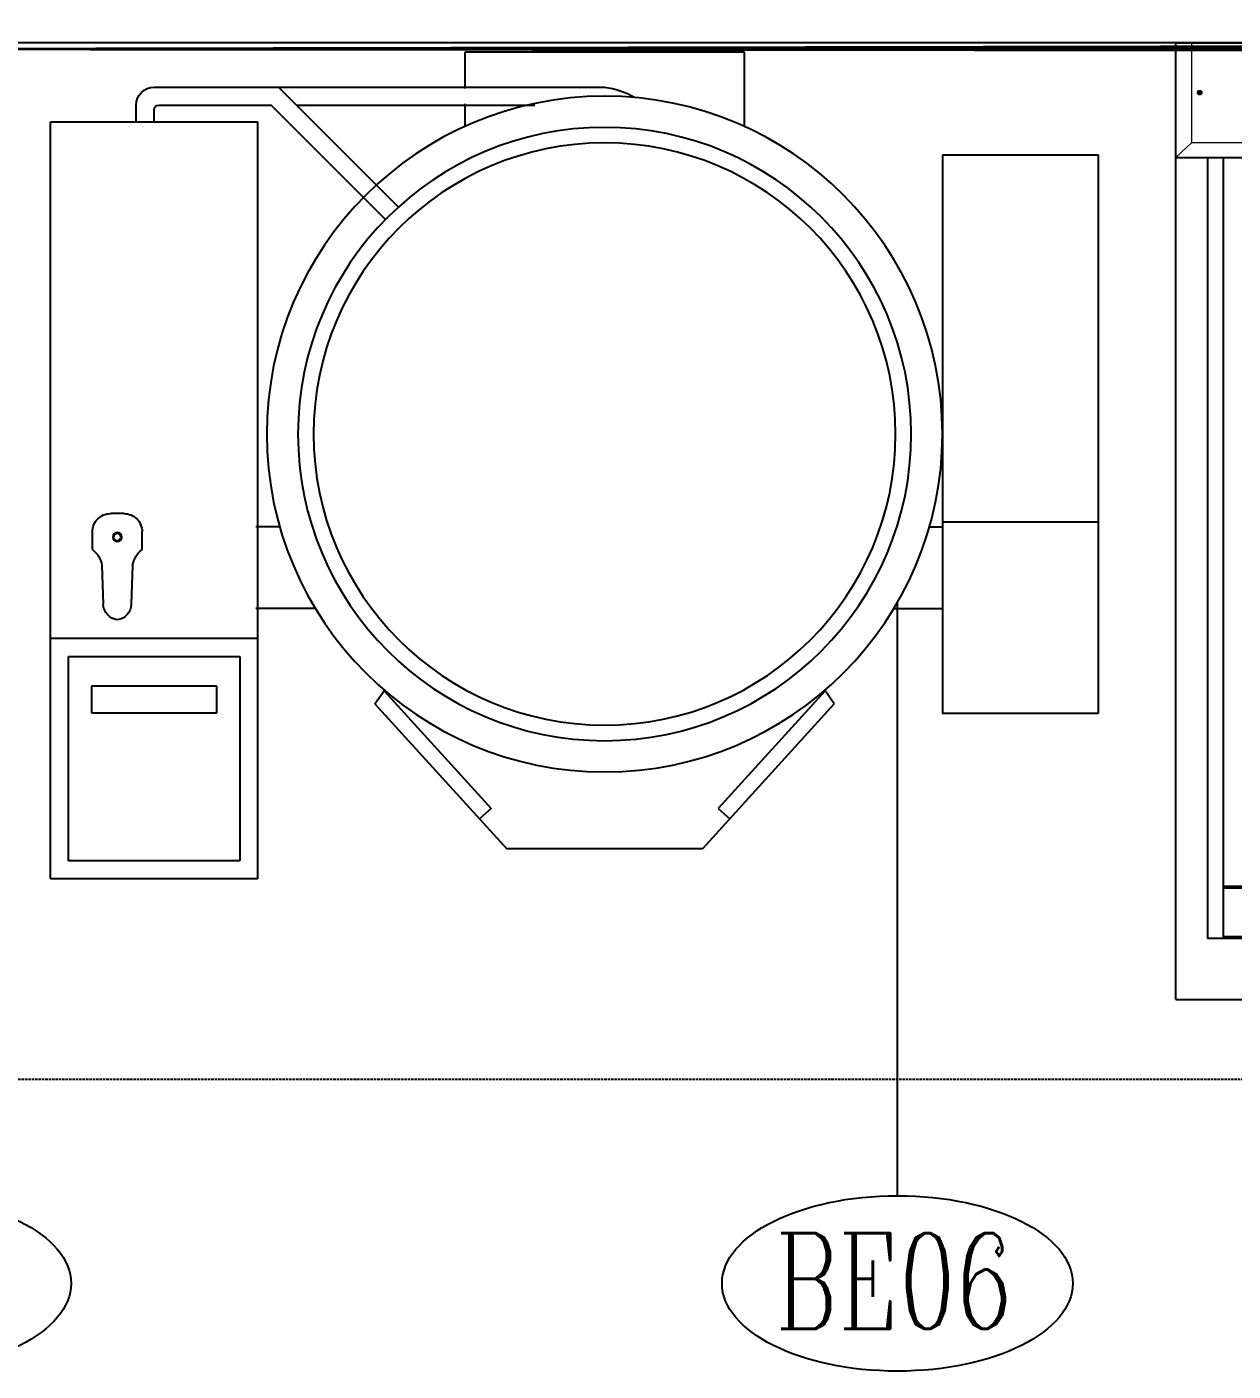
# Model space of a CAD drawing. Extents: x -12047294 to -5625356, y -1456591 to -622873.
# Drawn here: x -6034199 to -6032686, y -719289 to -717603 of the extents above; entities that cross this region are included whole.
import ezdxf

# ---------------------------------------------------------------- set-up
doc = ezdxf.new("R2010")
doc.units = 0
doc.header["$LTSCALE"] = 10
doc.header["$MEASUREMENT"] = 0
doc.linetypes.add('_DASH', pattern=[0.425, 0.3, -0.125])
for name, color, linetype in [('A-WALL', 2, 'Continuous'), ('EQUIP', 1, 'Continuous'), ('Iteam', 4, 'Continuous')]:
    doc.layers.add(name, color=color, linetype=linetype)
doc.styles.add('SHZF-注释', font='romanc.shx', dxfattribs={"width": 0.8, "bigfont": 'shzf-hz.shx'})

# ---------------------------------------------------------------- blocks, each defined once
blk = doc.blocks.new('A$C293A612F')
at = {"layer": 'EQUIP'}
for p, q in [((2200.000273391605, 1199.999785408377), (0.0002733916044235, 1199.999785423279)), ((2200.000273391605, 1199.999785423279), (2200.000273391605, -0.0002145767211914)), ((39.53826590627432, 1123.199785426259), (2160.462280876934, 1123.199785396457)), ((2140.000273391605, 1123.199785426259), (2140.000273391605, 143.9997854232788)), ((2160.462280876934, 143.9997854232788), (2160.462280876934, 1123.199785426259)), ((2140.000273391605, 1057.919785425067), (60.00027339160443, 1057.919785425067)), ((2200.000273391605, 143.9997854232788), (0.0002733916044235, 143.9997854232788)), ((2200.000273391605, -0.0002145767211914), (0.0002733916044235, -0.0002145767211914))]:
    blk.add_line(p, q, dxfattribs=at)
at = {"layer": 'EQUIP', "color": 8}
for p, q in [((60.00027339160443, 1121.279785424471), (2140.000273391605, 1121.279785424471)), ((2140.000273391605, 1059.839785397053), (60.00027339160443, 1059.839785426855)), ((2168.050783649087, 62.87978541851042), (2169.000273391604, 62.87978541851042)), ((2168.050783649087, 61.91978542506696), (2169.000273391604, 61.91978542506696)), ((2169.500273391605, 63.35978542268276), (2169.500273391605, 64.27129557728767)), ((2169.500273391605, 60.52827526628971), (2169.500273391605, 61.43978542089462)), ((2170.500273391605, 63.35978542268276), (2170.500273391605, 64.27129557728767)), ((2170.500273391605, 60.52827526628971), (2170.500273391605, 61.43978542089462)), ((2171.000273391605, 62.87978541851042), (2171.949763134122, 62.87978541851042)), ((2171.000273391605, 61.91978542506696), (2171.949763134122, 61.91978542506696))]:
    blk.add_line(p, q, dxfattribs=at)
at = {"layer": 'EQUIP', "lineweight": 15}
for q in [(2200.000273391605, 143.9997854232788), (20.00027339160443, 124.7997854202985), (2180.000273391605, -0.0002145767211914)]:
    blk.add_line((2180.000273391605, 124.7997854202985), q, dxfattribs=at)
at = {"layer": 'EQUIP', "color": 8}
for centre, major_axis, ratio, start_param, end_param in [((2170.000273391604, 62.39978542923927), (-2.499999999999996, 1.223141495e-07), 0.9600000023841856, 5.09642286e-08, 6.283185358143813), ((2169.000273391604, 63.35978542268276), (-0.4999999999999988, 3.82679906e-08), 0.9600000083446496, 1.570796400269439, 3.141592733314772), ((2169.000273391604, 61.43978542089462), (0.4999999999999988, 3.82679905e-08), 0.96000000834465, -7.97249795e-08, 1.570796253320352), ((2171.000273391605, 63.35978542268276), (0.4999999999999988, 3.82679905e-08), 0.96000000834465, 3.141592573864812, 4.712388906910147), ((2171.000273391605, 61.43978542089462), (-0.4999999999999988, 3.82679906e-08), 0.9600000083446496, -1.570796253320352, 7.97249795e-08)]:
    blk.add_ellipse(centre, major_axis=major_axis, ratio=ratio, start_param=start_param, end_param=end_param, dxfattribs=at)
blk = doc.blocks.new('kqstg')
at = {"layer": 'EQUIP', "linetype": 'ByBlock'}
for p, q in [((-175.5149243081105, 385.6923288377366), (-175.5149243081105, 478.7887916443578)), ((-175.5149243081105, 478.7887916443578), (175.5149243081105, 478.7887916443578)), ((175.5149243081105, 478.7887916443578), (175.5149243080941, 433.525084901697)), ((175.5149243081032, 413.9749119635917), (175.5149243081105, 385.6923288377361)), ((694.9499984907852, 391.4354794569708), (435.0499984846938, 391.4354794569708)), ((435.0499984846938, -557.7645204491516), (435.0499984846938, 391.4354794569708)), ((694.9499984907852, -557.7645204491519), (694.9499984907852, 391.4354794569708)), ((-423.7499984844289, 350.2999999653549), (-619.2399984890108, 350.2999999653549)), ((-619.2399984890108, 350.2999999653549), (-619.2399984890108, -350.2999999653549)), ((-423.7499984844289, 350.2999999653549), (-423.7499984844289, -350.2999999653549)), ((-619.2399984890108, -110.3630712039212), (-423.7499984844289, -110.3630712039212)), ((435.0499984846938, -256.2327081022293), (694.9499984907852, -256.2327081022293)), ((457.6499984852233, -278.8327080999941), (457.6499984852233, -535.1645204513868)), ((672.3499984902555, -278.8327080999941), (457.6499984852233, -278.8327080999941)), ((672.3499984902555, -535.1645204513868), (672.3499984902555, -278.8327080999941)), ((486.5381473510733, -349.77544085002), (486.5381473510733, -316.3906317256426)), ((486.5381473510733, -316.3906317256426), (643.4618496244037, -316.3906317256426)), ((643.4618496244037, -316.3906317256426), (643.4618496244037, -349.77544085002)), ((-619.2399984890108, -350.2999999653549), (-423.7499984844289, -350.2999999653549)), ((643.4618496244037, -349.77544085002), (486.5381473510733, -349.77544085002)), ((457.6499984852233, -535.1645204513868), (672.3499984902555, -535.1645204513868)), ((435.0499984846938, -557.7645204491516), (694.9499984907852, -557.7645204491519))]:
    blk.add_line(p, q, dxfattribs=at)
at = {"layer": 'EQUIP', "color": 8, "linetype": 'ByBlock'}
for p, q in [((564.9999984877394, 435.0499984315264), (1.964509e-10, 435.049998431527)), ((258.6542390260056, 284.6986825786999), (409.0055548973342, 435.049998431527)), ((386.4055548968699, 412.4499984337622), (87.65895277379421, 412.4499984337622)), ((274.9306796527417, 269.0138966967779), (418.3667814071667, 412.4499984337622)), ((559.349998487607, 412.4499984337615), (418.3667814071832, 412.4499984337622)), ((564.9999984877394, 391.4354794569708), (564.9999984877394, 406.7999984343205)), ((587.5999984882693, 391.4354794569708), (587.5999984882693, 412.4499984337615)), ((602.7614936705922, -99.78095323044727), (619.8794618228458, -99.78095323044727)), ((-407.4844364668151, -116.2776644483192), (-423.7499984844289, -116.2776644483192)), ((407.4844364668315, -116.2776644483192), (437.3100015357448, -116.2776644483192)), ((580.1614936700624, -144.7192063139141), (580.1614936700624, -122.3809532282121)), ((642.4794618233752, -144.7192063139141), (642.4794618233752, -122.3809532282121)), ((592.1104777462733, -164.8644817819095), (593.7192984523736, -213.4540501748561)), ((630.5304777471738, -164.8644817819095), (628.9216570410717, -213.4540501748561)), ((-363.0056233080941, -218.6114787713445), (-423.7499984844289, -218.6114787712131)), ((363.0056233082179, -218.6114787710817), (437.3100015357448, -218.6114787712134)), ((-288.1338058632609, -338.4043475617664), (-276.2821635128294, -321.2977237936329)), ((-276.7069250866171, -321.9108233303132), (-142.4753576835555, -469.5510406293953)), ((276.7069250866171, -321.9108233303136), (142.4753576835555, -469.5510406293953)), ((288.1338058632609, -338.4043475617664), (276.2821635128203, -321.2977237936332)), ((-288.1338058632609, -338.4043475617664), (-122.6546321187925, -520.413554805466)), ((288.1338058632609, -338.4043475617664), (122.6546321187925, -520.413554805466)), ((-142.4753576835555, -469.5510406293953), (-156.9406709299983, -482.7026175174278)), ((142.4753576835555, -469.5510406293953), (156.9406709299983, -482.7026175174278)), ((-122.6546321187925, -520.413554805466), (122.6546321187998, -520.413554805466))]:
    blk.add_line(p, q, dxfattribs=at)
at = {"layer": 'EQUIP', "linetype": 'ByBlock'}
for major_axis, ratio, start_param, end_param in [((-423.7499978846158, 0.022546462469472), 0.9999999998776631, 1.570849533786183, 7.854034840965769), ((-384.6496525506485, 0.0063773297769831), 0.9999999998776614, 1.570812906375127, 7.853998213554713)]:
    blk.add_ellipse((0, 0), major_axis=major_axis, ratio=ratio, start_param=start_param, end_param=end_param, dxfattribs=at)
at = {"layer": 'EQUIP', "color": 8, "linetype": 'ByBlock'}
for centre, major_axis, ratio, start_param, end_param in [((12.03394735205438, 337.9615115782235), (69.17727289170416, 69.17727289170413), 0.9999999999999932, 0.9087174480207346, 1.316624021162954), ((564.9999984877394, 412.4499984337615), (-15.9806132542134, 15.9806132542134), 0.9999999999999486, 3.926990816987267, 5.497787143782112), ((559.349998487607, 406.7999984343205), (-3.99515331355335, 3.99515331355335), 0.9999999999999486, 3.926990816987267, 5.497787143782112), ((0, 0), (-365.0994795698169, 0.0082512778915497), 0.9999999998776627, 1.570818926876109, 7.854004234055695), ((602.7614936705922, -122.3809532282121), (-15.98061325421349, 15.98061325421349), 0.9999999999999374, -0.7853981633974798, 0.7853981633974794), ((619.8794618228458, -122.3809532282121), (15.98061325421349, 15.98061325421349), 0.9999999999999372, 5.497787143782107, 7.068583470577066), ((611.3204777467237, -129.1609532275415), (-3.995153313553358, 3.995153313553359), 0.9999999999999442, 2.356194490192315, 8.639379797371902), ((611.3204777467237, -129.1609532275415), (-3.196122650843138, 3.196122650843138), 0.9999999999996628, 2.356194490192175, 8.639379797371761), ((560.4879884916317, -169.9736187601951), (-22.63660922092699, 22.63660922092699), 0.9999999999997496, 4.083345411135341, 4.835975053884222), ((662.1529670018152, -169.9736187601951), (22.63660922092287, 22.63660922092287), 0.999999999999978, 1.447210253295379, 2.199839896044351), ((614.0481582459722, -212.7809532192714), (-14.38255192879212, 14.38255192879212), 0.9999999999999944, 0.8184964852453667, 2.221684995294542), ((608.5927972474746, -212.7809532192714), (14.38255192879184, 14.38255192879184), 0.9999999999999524, 4.061500311885064, 5.464688821934196)]:
    blk.add_ellipse(centre, major_axis=major_axis, ratio=ratio, start_param=start_param, end_param=end_param, dxfattribs=at)
blk = doc.blocks.new('LXX10012035')
at = {"layer": 'EQUIP'}
blk.add_blockref('kqstg', (-3.734452786145992, -62.08884336686333), dxfattribs=at)

msp = doc.modelspace()

# ---------------------------------------------------------------- linework, layer by layer
at = {"layer": 'A-WALL'}
msp.add_line((-6032636.147302262, -717623.4332681326), (-6035536.14730215, -717623.433268133), dxfattribs=at)
at = {"layer": 'EQUIP', "const_width": 40}
msp.add_lwpolyline([(-6020346.147302155, -717623.4332681452), (-6035536.14730215, -717623.4332683472), (-6035536.147302131, -718923.4332681344)], dxfattribs=at)
at = {"layer": 'EQUIP', "color": 2, "linetype": '_DASH'}
msp.add_lwpolyline([(-6035536.14730215, -718923.4332681344), (-6020346.147302155, -718923.4332681452), (-6020346.147302155, -717623.4332681452), (-6035536.14730215, -717623.4332681345)], close=True, dxfattribs=at)
at = {"layer": 'Iteam'}
msp.add_line((-6033107.213426424, -719069.3976226979, 3.48686626e-08), (-6033107.213426424, -718326.2842358928), dxfattribs=at)
for centre in [(-6034363.773323366, -719179.3976226954, 3.48686626e-08), (-6033107.213426424, -719179.3976226954, 3.48686626e-08)]:
    msp.add_ellipse(centre, major_axis=(219.9999999953434, 0), ratio=0.5, dxfattribs=at)

# ---------------------------------------------------------------- block references
at = {"layer": 'EQUIP', "rotation": 180}
msp.add_blockref('A$C293A612F', (-6030558.018528711, -717623.4332681452), dxfattribs=at)
at = {"layer": 'EQUIP', "xscale": -1}
msp.add_blockref('LXX10012035', (-6033478.290365797, -718052.0128319276), dxfattribs=at)

# ---------------------------------------------------------------- texts
at = {"layer": 'Iteam', "style": 'SHZF-注释', "width": 0.7}
msp.add_text('BE06', height=120, dxfattribs=at).set_placement((-6033260.423972315, -719236.3188854565))

doc.saveas('drawing.dxf')
